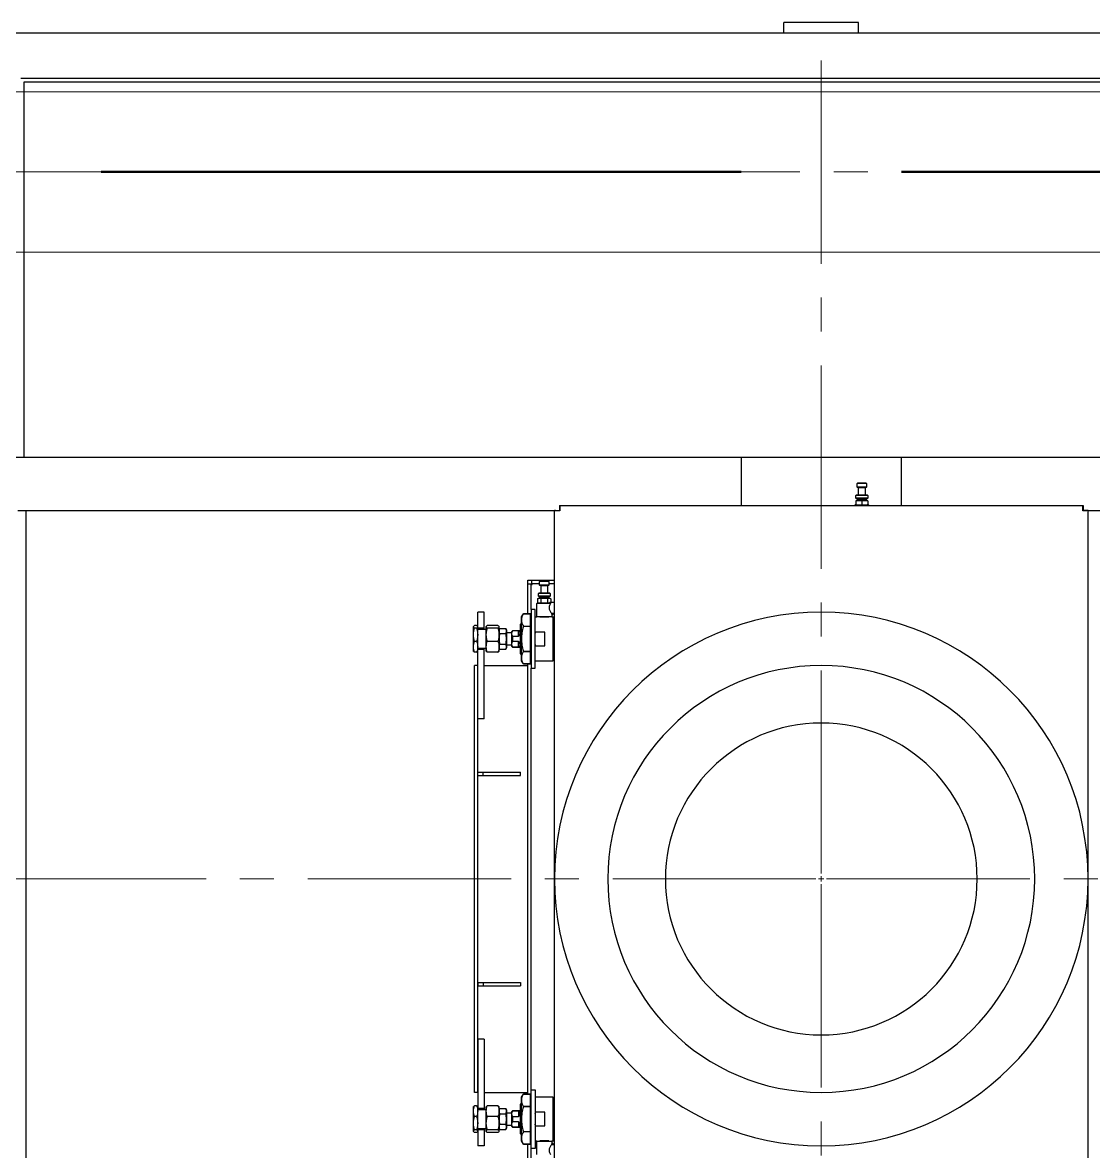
# Model space of a CAD drawing. Header units: millimetres. Extents: x 163705 to 1616509, y 81827 to 302547.
# Drawn here: x 895361 to 896364, y 146404 to 147462 of the extents above; entities that cross this region are included whole.
import ezdxf

# ---------------------------------------------------------------- set-up
doc = ezdxf.new("R2010")
doc.units = ezdxf.units.MM
doc.header["$LTSCALE"] = 10
doc.linetypes.add('ACAD_ISO02W100', pattern=[15, 12, -3])
doc.linetypes.add('CENTER2', pattern=[28.575, 19.05, -3.175, 3.175, -3.175])
for name, color, linetype, lineweight in [('1-中心线', 1, 'CENTER2', 0), ('1-设备轮廓', 2, 'Continuous', 18), ('1-钢构', 6, 'Continuous', 0)]:
    doc.layers.add(name, color=color, linetype=linetype, lineweight=lineweight)
doc.layers.add('1-隐线', color=8, linetype='Continuous')

# ---------------------------------------------------------------- blocks, each defined once
blk = doc.blocks.new('*U216')
for p, q in [((0, 0), (0, 5850)), ((150, 0), (150, 5850))]:
    blk.add_line(p, q)
at = {"layer": '1-中心线'}
blk.add_line((75, 0), (75, 5850), dxfattribs=at)
blk = doc.blocks.new('SW_CENTERMARKSYMBOL_0')
at = {"lineweight": 18}
for p, q in [((0, 5), (0, 774.5)), ((-5, 0), (-774.5, 0)), ((0, 0), (-2.5, 0)), ((0, 0), (0, 2.5)), ((0, 0), (0, -2.5)), ((0, 0), (2.5, 0)), ((5, 0), (774.5, 0)), ((0, -5), (0, -774.5))]:
    blk.add_line(p, q, dxfattribs=at)
blk = doc.blocks.new('G$C8841F3B5')
for p, q in [((1894.9, 1609), (1964.9, 1609)), ((1894.9, 1599), (1894.9, 1609)), ((1964.9, 1599), (1964.9, 1609)), ((1544.9, 1599), (2763.9, 1599)), ((1179.9, 1556.5), (2679.9, 1556.5)), ((2676.9, 1553.5), (1182.9, 1553.5)), ((2676.9, 1201.5), (2676.9, 1553.5)), ((1108.9, 1201.5), (1854.9, 1201.5)), ((1854.9, 1201.5), (2004.9, 1201.5)), ((1854.9, 1201.5), (1854.9, 1156.5)), ((2004.9, 1201.5), (2004.9, 1156.5)), ((2004.9, 1201.5), (2750.9, 1201.5)), ((1887.8, 1177.5), (1887.5, 1177.2)), ((1887.5, 1177.2), (1887.5, 1173.6)), ((1887.5, 1177.2), (1896.3, 1177.2)), ((1887.8, 1177.5), (1896, 1177.5)), ((1896.3, 1177.2), (1896, 1177.5)), ((1896.3, 1173.6), (1896.3, 1177.2)), ((1886.7, 1166.2), (1886.4, 1165.9)), ((1886.4, 1165.9), (1886.4, 1163.4)), ((1886.4, 1165.9), (1897.4, 1165.9)), ((1886.7, 1166.2), (1897.1, 1166.2)), ((1887.5, 1173.6), (1887.8, 1173.3)), ((1887.5, 1173.6), (1896.3, 1173.6)), ((1887.8, 1173.3), (1896, 1173.3)), ((1889.2, 1173.3), (1888.9, 1173)), ((1888.9, 1173), (1888.9, 1166.2)), ((1888.9, 1173), (1894.9, 1173)), ((1894.9, 1173), (1894.6, 1173.3)), ((1894.9, 1166.2), (1894.9, 1173)), ((1896, 1173.3), (1896.3, 1173.6)), ((1897.4, 1165.9), (1897.1, 1166.2)), ((1897.4, 1163.4), (1897.4, 1165.9)), ((2175.2, 1156.5), (1684.6, 1156.5)), ((1684.6, 1156.5), (1684.6, 1152.5)), ((1885.4, 1156.9), (1885, 1156.5)), ((1885.4, 1156.9), (1898.4, 1156.9)), ((1886.4, 1163.4), (1886.7, 1163)), ((1886.4, 1163.4), (1897.4, 1163.4)), ((1886.4, 1160.7), (1889.1, 1161)), ((1886.4, 1161), (1886.4, 1160.7)), ((1886.4, 1161), (1889.1, 1161)), ((1886.4, 1160.7), (1886.4, 1156.9)), ((1886.7, 1163), (1897.1, 1163)), ((1887.8, 1162.5), (1887.5, 1162.2)), ((1887.5, 1162.2), (1887.5, 1161)), ((1887.5, 1162.2), (1896.3, 1162.2)), ((1887.8, 1162.5), (1896, 1162.5)), ((1888.9, 1163), (1888.9, 1162.5)), ((1889.1, 1161), (1891.9, 1160.7)), ((1889.1, 1161), (1894.6, 1161)), ((1891.9, 1160.7), (1894.6, 1161)), ((1891.9, 1160.7), (1891.9, 1156.9)), ((1894.6, 1161), (1897.4, 1160.7)), ((1894.6, 1161), (1897.4, 1161)), ((1894.9, 1162.5), (1894.9, 1163)), ((1896.3, 1162.2), (1896, 1162.5)), ((1896.3, 1161), (1896.3, 1162.2)), ((1897.1, 1163), (1897.4, 1163.4)), ((1897.4, 1160.7), (1897.4, 1161)), ((1897.4, 1160.7), (1897.4, 1156.9)), ((1897.4, 1157.6), (1898, 1156.9)), ((1898.7, 1156.5), (1898.4, 1156.9)), ((2175.2, 1156.5), (2175.2, 1152.5)), ((1184.9, 1151.5), (1679.9, 1151.5)), ((1679.9, 1151.8), (1683.9, 1151.8)), ((1679.9, 461.2), (1679.9, 1151.8)), ((2179.9, 1151.8), (2175.9, 1151.8)), ((2179.9, 461.2), (2179.9, 1151.8)), ((2179.9, 1151.5), (2674.9, 1151.5)), ((2674.9, 461.5), (2674.9, 1151.5)), ((2674.9, 1151.5), (2682.9, 1151.5)), ((2201.2, 1086.5), (2179.9, 1086.5)), ((2185.1, 1083.5), (2179.9, 1083.5)), ((2185.4, 1085.7), (2185.1, 1085.4)), ((2185.1, 1085.4), (2185.1, 1081.8)), ((2185.1, 1085.4), (2193.9, 1085.4)), ((2185.1, 1081.8), (2185.4, 1081.5)), ((2185.1, 1081.8), (2193.9, 1081.8)), ((2185.4, 1085.7), (2193.6, 1085.7)), ((2185.4, 1081.5), (2193.6, 1081.5)), ((2186.8, 1081.5), (2186.5, 1081.2)), ((2186.5, 1081.2), (2186.5, 1074.4)), ((2186.5, 1081.2), (2192.5, 1081.2)), ((2192.5, 1081.2), (2192.2, 1081.5)), ((2192.5, 1074.4), (2192.5, 1081.2)), ((2193.9, 1085.4), (2193.6, 1085.7)), ((2193.6, 1081.5), (2193.9, 1081.8)), ((2193.9, 1081.8), (2193.9, 1085.4)), ((2201.2, 1083.5), (2193.9, 1083.5)), ((2201.2, 1083.5), (2201.2, 1086.5)), ((2204.9, 1086.5), (2201.2, 1086.5)), ((2201.9, 1059), (2201.9, 1082.8)), ((2201.9, 1082.8), (2204.9, 1082.8)), ((2204.9, 1082.8), (2204.9, 1086.5)), ((2204.9, 1055), (2204.9, 1082.8)), ((2184, 1069.3), (2183.2, 1068.9)), ((2183.2, 1068.9), (2184.8, 1069.3)), ((2183.2, 1068.9), (2183.2, 1066)), ((2184.3, 1074.4), (2184, 1074.1)), ((2184, 1074.1), (2184, 1071.6)), ((2184, 1074.1), (2195, 1074.1)), ((2184, 1071.6), (2184.3, 1071.3)), ((2184, 1071.6), (2195, 1071.6)), ((2184, 1069.3), (2184.8, 1069.3)), ((2184.3, 1074.4), (2194.7, 1074.4)), ((2184.3, 1071.3), (2194.7, 1071.3)), ((2184.8, 1069.3), (2186.4, 1068.9)), ((2184.8, 1069.3), (2189.5, 1069.3)), ((2185.4, 1070.8), (2185.1, 1070.5)), ((2185.1, 1070.5), (2185.1, 1069.3)), ((2185.1, 1070.5), (2193.9, 1070.5)), ((2185.4, 1070.8), (2193.6, 1070.8)), ((2186.4, 1068.9), (2189.5, 1069.3)), ((2186.4, 1068.9), (2186.4, 1065.1)), ((2186.5, 1071.3), (2186.5, 1070.8)), ((2189.5, 1069.3), (2192.7, 1068.9)), ((2189.5, 1069.3), (2194.3, 1069.3)), ((2192.5, 1070.8), (2192.5, 1071.3)), ((2192.7, 1068.9), (2194.3, 1069.3)), ((2192.7, 1068.9), (2192.7, 1065.1)), ((2193.9, 1070.5), (2193.6, 1070.8)), ((2193.9, 1069.3), (2193.9, 1070.5)), ((2194.3, 1069.3), (2195.9, 1068.9)), ((2194.3, 1069.3), (2195, 1069.3)), ((2195, 1074.1), (2194.7, 1074.4)), ((2194.7, 1071.3), (2195, 1071.6)), ((2195, 1071.6), (2195, 1074.1)), ((2195.9, 1068.9), (2195, 1069.3)), ((2195.9, 1068.9), (2195.9, 1065.1)), ((2183.2, 1066), (2179.9, 1066)), ((2183.8, 1065.1), (2183.6, 1064.6)), ((2183.6, 1064.6), (2196.5, 1064.6)), ((2183.8, 1065.1), (2196, 1065.1)), ((2196.5, 1064.6), (2196, 1065.1)), ((2196.5, 1052.3), (2196.5, 1064.6)), ((2197.9, 1059), (2201.9, 1059)), ((2197.9, 1004), (2197.9, 1059)), ((2201.9, 1059), (2201.9, 1004)), ((2179.9, 1055.4), (2182.5, 1055.4)), ((2180, 1053.9), (2179.9, 1053.9)), ((2180.2, 1051.4), (2179.9, 1051.9)), ((2180, 1053.9), (2180.2, 1053.6)), ((2180.2, 1053.6), (2180.2, 1051.9)), ((2180.2, 1052.3), (2180.4, 1051.9)), ((2181.2, 1051.9), (2180.2, 1051.9)), ((2180.2, 1031.5), (2180.2, 1051.9)), ((2181.2, 1031.5), (2181.2, 1051.9)), ((2182.5, 1052.3), (2181.6, 1052.3)), ((2182.5, 1055.4), (2182.5, 1052.3)), ((2182.8, 1052.2), (2196.3, 1052.2)), ((2185.2, 1051.7), (2193.8, 1051.7)), ((2197.5, 1052.3), (2196.5, 1052.3)), ((2202.4, 1051.7), (2201.9, 1051.7)), ((2209.1, 1055), (2202.4, 1055)), ((2202.4, 1055), (2209.1, 1055)), ((2202.4, 1043.5), (2202.4, 1055)), ((2202.4, 1055), (2202.4, 1055)), ((2210.9, 1052), (2209.1, 1055)), ((2209.1, 1055), (2209.1, 1055)), ((2210.9, 1049.3), (2210.9, 1052)), ((2210.9, 1031.5), (2210.9, 1049.3)), ((2245.9, 1056.5), (2251.9, 1056.5)), ((2245.9, 1051.5), (2245.9, 1056.5)), ((2245.9, 1041.5), (2245.9, 1051.5)), ((2251.9, 1051.5), (2251.9, 1056.5)), ((2251.9, 1041.5), (2251.9, 1051.5)), ((2189, 1037.9), (2197.5, 1037.9)), ((2189, 1025.1), (2189, 1037.9)), ((2202.4, 1043), (2202.4, 1043.5)), ((2209.1, 1043.5), (2202.4, 1043.5)), ((2202.4, 1020), (2202.4, 1043)), ((2202.4, 1043), (2209.1, 1043)), ((2209.1, 1043), (2209.1, 1043.5)), ((2211.9, 1045.3), (2210.9, 1046.3)), ((2211.9, 1031.5), (2211.9, 1045.3)), ((2218.9, 1039.5), (2211.9, 1039.5)), ((2218.9, 1039.2), (2213.5, 1039.2)), ((2213.5, 1033.7), (2213.5, 1039.2)), ((2219.9, 1038.5), (2218.9, 1039.5)), ((2218.9, 1039.2), (2218.9, 1039.5)), ((2219.9, 1036.4), (2219.9, 1038.5)), ((2224.9, 1037.5), (2219.9, 1037.5)), ((2225.6, 1041.3), (2224.9, 1040)), ((2224.9, 1040), (2224.9, 1038.9)), ((2224.9, 1038.9), (2224.9, 1031.5)), ((2231.1, 1041.3), (2225.6, 1041.3)), ((2231.9, 1040), (2231.1, 1041.3)), ((2232, 1043.2), (2231.9, 1043)), ((2231.9, 1042.8), (2231.9, 1043)), ((2231.9, 1035.3), (2231.9, 1042.8)), ((2232.9, 1044), (2242.9, 1044)), ((2232.9, 1041.6), (2242.9, 1041.6)), ((2243.9, 1043), (2243.7, 1043.2)), ((2243.9, 1042.8), (2243.9, 1043)), ((2243.9, 1035.3), (2243.9, 1042.8)), ((2251.9, 1040.5), (2243.9, 1040.5)), ((2245.9, 1041.5), (2251.9, 1041.5)), ((2245.9, 1040.5), (2245.9, 1041.5)), ((2252, 1043.2), (2251.9, 1043)), ((2251.9, 1035.3), (2251.9, 1041.5)), ((2252.9, 1044), (2254.9, 1044)), ((2252.9, 1041.6), (2254.9, 1041.6)), ((2255.9, 1043), (2255.7, 1043.2)), ((2255.9, 1042.8), (2255.9, 1043)), ((2255.9, 1035.3), (2255.9, 1042.8)), ((2180.2, 1011.1), (2180.2, 1031.5)), ((2181.2, 1011.1), (2181.2, 1031.5)), ((2210.9, 1013.7), (2210.9, 1031.5)), ((2211.9, 1017.7), (2211.9, 1031.5)), ((2213.5, 1033.7), (2218.9, 1033.7)), ((2218.9, 1029.3), (2213.5, 1029.3)), ((2213.5, 1023.8), (2213.5, 1029.3)), ((2218.9, 1029.3), (2218.9, 1033.7)), ((2219.9, 1026.6), (2219.9, 1036.4)), ((2219.9, 1024.5), (2219.9, 1026.6)), ((2224.9, 1031.5), (2224.9, 1024.1)), ((2231.1, 1036.4), (2225.6, 1036.4)), ((2231.1, 1026.6), (2225.6, 1026.6)), ((2231.9, 1024), (2231.9, 1035.3)), ((2232.9, 1029.1), (2242.9, 1029.1)), ((2243.9, 1024), (2243.9, 1035.3)), ((2251.9, 1024), (2251.9, 1035.3)), ((2252.9, 1029.1), (2254.9, 1029.1)), ((2255.9, 1024), (2255.9, 1035.3)), ((2197.5, 1025.1), (2189, 1025.1)), ((2209.1, 1020), (2202.4, 1020)), ((2202.4, 1019.5), (2202.4, 1020)), ((2202.4, 1019.5), (2209.1, 1019.5)), ((2202.4, 1008), (2202.4, 1019.5)), ((2209.1, 1019.5), (2209.1, 1020)), ((2210.9, 1016.7), (2211.9, 1017.7)), ((2211.9, 1023.5), (2218.9, 1023.5)), ((2213.5, 1023.8), (2218.9, 1023.8)), ((2218.9, 1023.5), (2219.9, 1024.5)), ((2218.9, 1023.5), (2218.9, 1023.8)), ((2219.9, 1025.5), (2224.9, 1025.5)), ((2224.9, 1024.1), (2224.9, 1023)), ((2224.9, 1023), (2225.6, 1021.7)), ((2231.1, 1021.7), (2225.6, 1021.7)), ((2231.1, 1021.7), (2231.9, 1023)), ((2231.9, 1020), (2231.9, 1024)), ((2231.9, 1020), (2232, 1019.8)), ((2232.9, 1019), (2242.9, 1019)), ((2243.7, 1019.8), (2243.9, 1020)), ((2243.9, 1020), (2243.9, 1024)), ((2243.9, 1022.5), (2251.9, 1022.5)), ((2245.9, 1021.5), (2245.9, 1022.5)), ((2245.9, 1021.5), (2251.9, 1021.5)), ((2245.9, 956.5), (2245.9, 1021.5)), ((2251.9, 1021.5), (2251.9, 1024)), ((2251.9, 956.5), (2251.9, 1021.5)), ((2251.9, 1020), (2252, 1019.8)), ((2252.9, 1019), (2254.9, 1019)), ((2255.7, 1019.8), (2255.9, 1020)), ((2255.9, 1020), (2255.9, 1024)), ((2179.9, 1011.1), (2180.2, 1011.6)), ((2180.2, 1011.1), (2181.2, 1011.1)), ((2181.6, 1010.7), (2197.5, 1010.7)), ((2201.9, 1011.3), (2202.4, 1011.3)), ((2202.4, 1008), (2209.1, 1008)), ((2209.1, 1008), (2202.4, 1008)), ((2202.4, 1008), (2202.4, 1008)), ((2204.9, 605), (2204.9, 1008)), ((2245.9, 1006.5), (2204.9, 1006.5)), ((2209.1, 1008), (2210.9, 1011)), ((2209.1, 1008), (2209.1, 1008)), ((2210.9, 1011), (2210.9, 1013.7)), ((2251.9, 1006.5), (2254.9, 1006.5)), ((2251.9, 606.5), (2251.9, 1006.5)), ((2254.9, 606.5), (2254.9, 1006.5)), ((2201.9, 1004), (2197.9, 1004)), ((2201.9, 609), (2201.9, 1004)), ((2245.9, 956.5), (2251.9, 956.5)), ((2211.9, 903.5), (2211.9, 906.5)), ((2246.9, 906.5), (2211.9, 906.5)), ((2246.9, 903.5), (2211.9, 903.5)), ((2246.9, 903.5), (2246.9, 906.5)), ((2251.9, 906.5), (2246.9, 906.5)), ((2251.9, 903.5), (2246.9, 903.5)), ((2251.9, 903.5), (2251.9, 906.5)), ((2211.9, 709.5), (2211.9, 706.5)), ((2246.9, 709.5), (2211.9, 709.5)), ((2246.9, 709.5), (2246.9, 706.5)), ((2251.9, 709.5), (2246.9, 709.5)), ((2251.9, 709.5), (2251.9, 706.5)), ((2246.9, 706.5), (2211.9, 706.5)), ((2251.9, 706.5), (2246.9, 706.5)), ((2245.9, 656.5), (2245.9, 591.5)), ((2245.9, 656.5), (2251.9, 656.5)), ((2251.9, 656.5), (2251.9, 591.5)), ((2197.9, 609), (2197.9, 554)), ((2201.9, 609), (2197.9, 609)), ((2201.9, 554), (2201.9, 609)), ((2209.1, 605), (2202.4, 605)), ((2202.4, 605), (2209.1, 605)), ((2202.4, 593.5), (2202.4, 605)), ((2202.4, 605), (2202.4, 605)), ((2245.9, 606.5), (2204.9, 606.5)), ((2210.9, 602), (2209.1, 605)), ((2209.1, 605), (2209.1, 605)), ((2251.9, 606.5), (2254.9, 606.5)), ((2180.2, 601.4), (2179.9, 601.9)), ((2181.2, 601.9), (2180.2, 601.9)), ((2180.2, 567), (2180.2, 601.9)), ((2181.2, 561.1), (2181.2, 601.9)), ((2197.5, 602.3), (2181.6, 602.3)), ((2202.4, 601.7), (2201.9, 601.7)), ((2209.1, 593.5), (2202.4, 593.5)), ((2202.4, 593), (2202.4, 593.5)), ((2202.4, 570), (2202.4, 593)), ((2202.4, 593), (2209.1, 593)), ((2209.1, 593), (2209.1, 593.5)), ((2210.9, 599.3), (2210.9, 602)), ((2210.9, 581.5), (2210.9, 599.3)), ((2211.9, 595.3), (2210.9, 596.3)), ((2211.9, 567.7), (2211.9, 595.3)), ((2232, 593.2), (2231.9, 593)), ((2231.9, 589), (2231.9, 593)), ((2232.9, 594), (2242.9, 594)), ((2243.9, 593), (2243.7, 593.2)), ((2243.9, 589), (2243.9, 593)), ((2252, 593.2), (2251.9, 593)), ((2252.9, 594), (2254.9, 594)), ((2255.9, 593), (2255.7, 593.2)), ((2255.9, 589), (2255.9, 593)), ((2189, 587.9), (2197.5, 587.9)), ((2189, 575.1), (2189, 587.9)), ((2218.9, 589.5), (2211.9, 589.5)), ((2218.9, 589.2), (2213.5, 589.2)), ((2213.5, 589.2), (2213.5, 583.7)), ((2213.5, 583.7), (2218.9, 583.7)), ((2219.9, 588.5), (2218.9, 589.5)), ((2218.9, 589.2), (2218.9, 589.5)), ((2218.9, 579.3), (2218.9, 583.7)), ((2219.9, 586.4), (2219.9, 588.5)), ((2224.9, 587.5), (2219.9, 587.5)), ((2219.9, 576.6), (2219.9, 586.4)), ((2225.6, 591.3), (2224.9, 590)), ((2224.9, 590), (2224.9, 588.9)), ((2224.9, 588.9), (2224.9, 581.5)), ((2231.1, 591.3), (2225.6, 591.3)), ((2231.1, 586.4), (2225.6, 586.4)), ((2231.9, 590), (2231.1, 591.3)), ((2231.9, 577.7), (2231.9, 589)), ((2232.9, 583.9), (2242.9, 583.9)), ((2251.9, 590.5), (2243.9, 590.5)), ((2243.9, 577.7), (2243.9, 589)), ((2245.9, 591.5), (2251.9, 591.5)), ((2245.9, 591.5), (2245.9, 590.5)), ((2251.9, 589), (2251.9, 591.5)), ((2251.9, 577.7), (2251.9, 589)), ((2252.9, 583.9), (2254.9, 583.9)), ((2255.9, 577.7), (2255.9, 589)), ((2197.5, 575.1), (2189, 575.1)), ((2210.9, 563.7), (2210.9, 581.5)), ((2211.9, 573.5), (2218.9, 573.5)), ((2218.9, 579.3), (2213.5, 579.3)), ((2213.5, 579.3), (2213.5, 573.8)), ((2213.5, 573.8), (2218.9, 573.8)), ((2218.9, 573.5), (2219.9, 574.5)), ((2218.9, 573.5), (2218.9, 573.8)), ((2219.9, 574.5), (2219.9, 576.6)), ((2219.9, 575.5), (2224.9, 575.5)), ((2224.9, 581.5), (2224.9, 574.1)), ((2224.9, 574.1), (2224.9, 573)), ((2224.9, 573), (2225.6, 571.7)), ((2231.1, 576.6), (2225.6, 576.6)), ((2231.1, 571.7), (2225.6, 571.7)), ((2231.1, 571.7), (2231.9, 573)), ((2231.9, 570.2), (2231.9, 577.7)), ((2232.9, 571.4), (2242.9, 571.4)), ((2243.9, 570.2), (2243.9, 577.7)), ((2243.9, 572.5), (2251.9, 572.5)), ((2245.9, 572.5), (2245.9, 571.5)), ((2245.9, 571.5), (2245.9, 561.5)), ((2245.9, 571.5), (2251.9, 571.5)), ((2251.9, 571.5), (2251.9, 577.7)), ((2251.9, 571.5), (2251.9, 561.5)), ((2252.9, 571.4), (2254.9, 571.4)), ((2255.9, 570.2), (2255.9, 577.7)), ((2180, 567.3), (2179.9, 567.3)), ((2180, 567.3), (2180.2, 567)), ((2180.2, 563.3), (2180, 563.3)), ((2180.2, 563.3), (2180.2, 567)), ((2180.2, 563.3), (2180.2, 559.4)), ((2180.2, 561.1), (2181.2, 561.1)), ((2180.4, 561.1), (2180.2, 560.7)), ((2181.6, 560.7), (2182.5, 560.7)), ((2182.5, 560.7), (2182.5, 557.6)), ((2189.5, 560.8), (2182.8, 560.8)), ((2189.5, 561.3), (2185.2, 561.3)), ((2193.8, 561.3), (2189.5, 561.3)), ((2196.3, 560.8), (2189.5, 560.8)), ((2196.5, 548.4), (2196.5, 560.7)), ((2196.5, 560.7), (2197.5, 560.7)), ((2201.9, 561.3), (2202.4, 561.3)), ((2209.1, 570), (2202.4, 570)), ((2202.4, 569.5), (2202.4, 570)), ((2202.4, 569.5), (2209.1, 569.5)), ((2202.4, 558), (2202.4, 569.5)), ((2209.1, 569.5), (2209.1, 570)), ((2209.1, 558), (2210.9, 561)), ((2210.9, 566.7), (2211.9, 567.7)), ((2210.9, 561), (2210.9, 563.7)), ((2231.9, 570), (2231.9, 570.2)), ((2231.9, 570), (2232, 569.8)), ((2232.9, 569), (2242.9, 569)), ((2243.7, 569.8), (2243.9, 570)), ((2243.9, 570), (2243.9, 570.2)), ((2245.9, 561.5), (2245.9, 556.5)), ((2251.9, 570), (2252, 569.8)), ((2251.9, 561.5), (2251.9, 556.5)), ((2252.9, 569), (2254.9, 569)), ((2255.7, 569.8), (2255.9, 570)), ((2255.9, 570), (2255.9, 570.2)), ((2179.9, 559.1), (2180, 559.1)), ((2182.5, 557.6), (2179.9, 557.6)), ((2180, 559.1), (2180.2, 559.4)), ((2197.9, 554), (2201.9, 554)), ((2201.9, 530.2), (2201.9, 554)), ((2202.4, 558), (2209.1, 558)), ((2209.1, 558), (2202.4, 558)), ((2202.4, 558), (2202.4, 558)), ((2204.9, 530.2), (2204.9, 558)), ((2209.1, 558), (2209.1, 558)), ((2245.9, 556.5), (2251.9, 556.5))]:
    blk.add_line(p, q)
at = {"flags": 128}
for points in [[(1885.8, 1156.9), (1885.9, 1157), (1886.4, 1157.6)], [(2180.8, 1051.9), (2180.5, 1052.2), (2180.2, 1052.5)], [(2182.5, 1054.8), (2182.4, 1055), (2182.2, 1055.4)], [(2180.2, 560.5), (2180.5, 560.8), (2180.8, 561.1)], [(2182.2, 557.6), (2182.3, 557.9), (2182.5, 558.2)]]:
    blk.add_lwpolyline(points, dxfattribs=at)
for radius in [250, 200, 146.1]:
    blk.add_circle((1929.9, 806.5), radius)
for centre, radius, start, end in [((2184.9, 1056.5), 4, 195.6791, 234.0202), ((2181.6, 1051.9), 0.4, 90, 180), ((2197.5, 1051.9), 0.4, 0, 90), ((2181.6, 1011.1), 0.4, 180, 270), ((2197.5, 1011.1), 0.4, 270, 0), ((2181.6, 601.9), 0.4, 90, 180), ((2197.5, 601.9), 0.4, 0, 90), ((2181.6, 561.1), 0.4, 180, 270), ((2197.5, 561.1), 0.4, 270, 0), ((2184.9, 556.5), 4, 125.9798, 164.3209)]:
    blk.add_arc(centre, radius, start, end)
for centre, major_axis, ratio, start_param, end_param in [((2183.2, 1060.7), (0, 5.3), 0.57735, 5.67512, 6.283185), ((2220.5, 1031.5), (7.39, -7.39), 0.414214, 3.028931, 4.039652), ((2220.5, 1031.5), (7.39, 7.39), 0.414214, 2.243533, 3.254254), ((2220.5, 581.5), (7.39, -7.39), 0.414214, 3.028931, 4.039652), ((2220.5, 581.5), (7.39, 7.39), 0.414214, 2.243533, 3.254254)]:
    blk.add_ellipse(centre, major_axis=major_axis, ratio=ratio, start_param=start_param, end_param=end_param)
for points in [[(1684.9, 1151.5), (1684.9, 1152.2), (1684.8, 1153.5), (1684.7, 1155.1), (1684.7, 1156.3), (1684.6, 1156.4), (1684.6, 1156.5)], [(2175.2, 1156.5), (2175.1, 1156.4), (2175.1, 1156.3), (2175, 1155.1), (2175, 1153.5), (2174.9, 1152.2), (2174.9, 1151.5)], [(1679.9, 1151.8), (1680, 1151.8), (1680.1, 1151.7), (1681.3, 1151.6), (1682.9, 1151.6), (1684.2, 1151.5), (1684.9, 1151.5)], [(1683.9, 1151.8), (1683.9, 1151.8), (1683.9, 1151.7), (1684.2, 1151.6), (1684.5, 1151.6), (1684.7, 1151.5), (1684.9, 1151.5)], [(1684.9, 1151.5), (1684.9, 1151.6), (1684.8, 1151.9), (1684.7, 1152.2), (1684.7, 1152.5), (1684.6, 1152.5), (1684.6, 1152.5)], [(2175.2, 1152.5), (2175.1, 1152.5), (2175.1, 1152.5), (2175, 1152.2), (2175, 1151.9), (2174.9, 1151.6), (2174.9, 1151.5)], [(2174.9, 1151.5), (2175.5, 1151.5), (2176.8, 1151.6), (2178.5, 1151.6), (2179.7, 1151.7), (2179.8, 1151.8), (2179.9, 1151.8)], [(2174.9, 1151.5), (2175, 1151.5), (2175.3, 1151.6), (2175.6, 1151.6), (2175.8, 1151.7), (2175.9, 1151.8), (2175.9, 1151.8)], [(2200.9, 1082.5), (2200.9, 1082.6), (2201, 1082.9), (2201, 1083.2), (2201.1, 1083.5), (2201.1, 1083.5), (2201.2, 1083.5)], [(2201.9, 1082.8), (2201.9, 1082.8), (2201.8, 1082.7), (2201.6, 1082.6), (2201.3, 1082.6), (2201, 1082.5), (2200.9, 1082.5)]]:
    blk.add_open_spline(points, degree=3)
for points, knots in [([(2183.6, 1064.6), (2183.8, 1064.2), (2184.2, 1063.4), (2184.8, 1062.2), (2185, 1061.1), (2185, 1060), (2184.6, 1058.7), (2183.9, 1057.4), (2183.2, 1056.3), (2182.7, 1055.6), (2182.5, 1055.3), (2182.5, 1055.4), (2182.5, 1055.4)], [0, 0, 0, 0, 0.12515, 0.250346, 0.313388, 0.376285, 0.500705, 0.625619, 0.750617, 0.87535, 0.999544, 1, 1, 1, 1]), ([(2209.1, 1055), (2209.6, 1054.1), (2210.6, 1052.2), (2210.8, 1050.2), (2210.9, 1049.3)], [0, 0, 0, 0, 0.5004991, 1, 1, 1, 1]), ([(2210.9, 1049.3), (2210.8, 1048.3), (2210.6, 1046.3), (2209.6, 1044.5), (2209.1, 1043.5)], [0, 0, 0, 0, 0.500268, 1, 1, 1, 1]), ([(2197.9, 1036.4), (2197.9, 1036.7), (2197.9, 1037.1), (2197.8, 1037.5), (2197.7, 1037.7), (2197.6, 1037.8), (2197.5, 1037.9), (2197.5, 1037.9), (2197.5, 1037.9)], [0, 0, 0, 0, 0.4997352, 0.7495627, 0.8745629, 0.9452314, 0.9736353, 1, 1, 1, 1]), ([(2209.1, 1043), (2209.6, 1041.1), (2210.6, 1037.3), (2210.8, 1033.5), (2210.9, 1031.5)], [0, 0, 0, 0, 0.498057, 1, 1, 1, 1]), ([(2219.9, 1036.4), (2219.8, 1036.9), (2219.7, 1037.9), (2219.2, 1038.7), (2218.9, 1039.2)], [0, 0, 0, 0, 0.49757, 1, 1, 1, 1]), ([(2224.9, 1038.9), (2224.9, 1039.3), (2225, 1040.1), (2225.4, 1040.9), (2225.6, 1041.3)], [0, 0, 0, 0, 0.500251, 1, 1, 1, 1]), ([(2225.6, 1036.4), (2225.4, 1036.8), (2225, 1037.6), (2224.9, 1038.4), (2224.9, 1038.9)], [0, 0, 0, 0, 0.500383, 1, 1, 1, 1]), ([(2231.1, 1041.3), (2231.3, 1040.9), (2231.8, 1040.1), (2231.8, 1039.3), (2231.9, 1038.9)], [0, 0, 0, 0, 0.500383, 1, 1, 1, 1]), ([(2231.9, 1038.9), (2231.8, 1038.4), (2231.8, 1037.6), (2231.3, 1036.8), (2231.1, 1036.4)], [0, 0, 0, 0, 0.500251, 1, 1, 1, 1]), ([(2232.9, 1044), (2232.6, 1043.8), (2232, 1043.4), (2231.9, 1043), (2231.9, 1042.8)], [0, 0, 0, 0, 0.500374, 1, 1, 1, 1]), ([(2231.9, 1042.8), (2231.9, 1042.6), (2232, 1042.2), (2232.6, 1041.8), (2232.9, 1041.6)], [0, 0, 0, 0, 0.500116, 1, 1, 1, 1]), ([(2232.9, 1041.6), (2232.6, 1040.6), (2232, 1038.5), (2231.9, 1036.4), (2231.9, 1035.3)], [0, 0, 0, 0, 0.500374, 1, 1, 1, 1]), ([(2243.9, 1042.8), (2243.8, 1043), (2243.7, 1043.4), (2243.1, 1043.8), (2242.9, 1044)], [0, 0, 0, 0, 0.500116, 1, 1, 1, 1]), ([(2242.9, 1041.6), (2243.1, 1041.8), (2243.7, 1042.2), (2243.8, 1042.6), (2243.9, 1042.8)], [0, 0, 0, 0, 0.500374, 1, 1, 1, 1]), ([(2243.9, 1035.3), (2243.8, 1036.4), (2243.7, 1038.5), (2243.1, 1040.6), (2242.9, 1041.6)], [0, 0, 0, 0, 0.5001162, 1, 1, 1, 1]), ([(2252.9, 1044), (2252.6, 1043.8), (2252, 1043.4), (2251.9, 1043), (2251.9, 1042.8)], [0, 0, 0, 0, 0.5003739, 1, 1, 1, 1]), ([(2251.9, 1042.8), (2251.9, 1042.6), (2252, 1042.2), (2252.6, 1041.8), (2252.9, 1041.6)], [0, 0, 0, 0, 0.500116, 1, 1, 1, 1]), ([(2252.9, 1041.6), (2252.6, 1040.6), (2252, 1038.5), (2251.9, 1036.4), (2251.9, 1035.3)], [0, 0, 0, 0, 0.500374, 1, 1, 1, 1]), ([(2255.9, 1042.8), (2255.8, 1043), (2255.7, 1043.4), (2255.1, 1043.8), (2254.9, 1044)], [0, 0, 0, 0, 0.5001162, 1, 1, 1, 1]), ([(2254.9, 1041.6), (2255.1, 1041.8), (2255.7, 1042.2), (2255.8, 1042.6), (2255.9, 1042.8)], [0, 0, 0, 0, 0.500374, 1, 1, 1, 1]), ([(2255.9, 1035.3), (2255.8, 1036.4), (2255.7, 1038.5), (2255.1, 1040.6), (2254.9, 1041.6)], [0, 0, 0, 0, 0.500116, 1, 1, 1, 1]), ([(2197.5, 1025.1), (2197.5, 1025.1), (2197.5, 1025.1), (2197.6, 1025.2), (2197.7, 1025.3), (2197.8, 1025.5), (2197.9, 1025.9), (2197.9, 1026.3), (2197.9, 1026.6)], [0, 0, 0, 0, 0.026486, 0.055108, 0.126596, 0.252384, 0.502904, 1, 1, 1, 1]), ([(2210.9, 1031.5), (2210.8, 1029.6), (2210.6, 1025.7), (2209.6, 1021.9), (2209.1, 1020)], [0, 0, 0, 0, 0.498306, 1, 1, 1, 1]), ([(2218.9, 1033.7), (2219.2, 1034.1), (2219.7, 1035), (2219.8, 1036), (2219.9, 1036.4)], [0, 0, 0, 0, 0.499129, 1, 1, 1, 1]), ([(2219.9, 1026.6), (2219.8, 1027), (2219.7, 1028), (2219.2, 1028.9), (2218.9, 1029.3)], [0, 0, 0, 0, 0.49757, 1, 1, 1, 1]), ([(2218.9, 1023.8), (2219.2, 1024.2), (2219.7, 1025.1), (2219.8, 1026.1), (2219.9, 1026.6)], [0, 0, 0, 0, 0.499129, 1, 1, 1, 1]), ([(2224.9, 1031.5), (2224.9, 1032.3), (2225, 1034), (2225.4, 1035.6), (2225.6, 1036.4)], [0, 0, 0, 0, 0.4983226, 1, 1, 1, 1]), ([(2225.6, 1026.6), (2225.4, 1027.4), (2225, 1029), (2224.9, 1030.7), (2224.9, 1031.5)], [0, 0, 0, 0, 0.498023, 1, 1, 1, 1]), ([(2224.9, 1024.1), (2224.9, 1024.6), (2225, 1025.4), (2225.4, 1026.2), (2225.6, 1026.6)], [0, 0, 0, 0, 0.500251, 1, 1, 1, 1]), ([(2231.1, 1036.4), (2231.3, 1035.6), (2231.8, 1034), (2231.8, 1032.3), (2231.9, 1031.5)], [0, 0, 0, 0, 0.5016774, 1, 1, 1, 1]), ([(2231.9, 1031.5), (2231.8, 1030.7), (2231.8, 1029), (2231.3, 1027.4), (2231.1, 1026.6)], [0, 0, 0, 0, 0.501977, 1, 1, 1, 1]), ([(2231.1, 1026.6), (2231.3, 1026.2), (2231.8, 1025.4), (2231.8, 1024.6), (2231.9, 1024.1)], [0, 0, 0, 0, 0.500383, 1, 1, 1, 1]), ([(2231.9, 1035.3), (2231.9, 1034.3), (2232, 1032.1), (2232.6, 1030.1), (2232.9, 1029.1)], [0, 0, 0, 0, 0.500116, 1, 1, 1, 1]), ([(2232.9, 1029.1), (2232.6, 1028.2), (2232, 1026.6), (2231.9, 1024.9), (2231.9, 1024)], [0, 0, 0, 0, 0.499212, 1, 1, 1, 1]), ([(2242.9, 1029.1), (2243.1, 1030.1), (2243.7, 1032.1), (2243.8, 1034.3), (2243.9, 1035.3)], [0, 0, 0, 0, 0.500374, 1, 1, 1, 1]), ([(2243.9, 1024), (2243.8, 1024.9), (2243.7, 1026.6), (2243.1, 1028.2), (2242.9, 1029.1)], [0, 0, 0, 0, 0.50109, 1, 1, 1, 1]), ([(2251.9, 1035.3), (2251.9, 1034.3), (2252, 1032.1), (2252.6, 1030.1), (2252.9, 1029.1)], [0, 0, 0, 0, 0.500116, 1, 1, 1, 1]), ([(2252.9, 1029.1), (2252.6, 1028.2), (2252, 1026.6), (2251.9, 1024.9), (2251.9, 1024)], [0, 0, 0, 0, 0.4992122, 1, 1, 1, 1]), ([(2254.9, 1029.1), (2255.1, 1030.1), (2255.7, 1032.1), (2255.8, 1034.3), (2255.9, 1035.3)], [0, 0, 0, 0, 0.500374, 1, 1, 1, 1]), ([(2255.9, 1024), (2255.8, 1024.9), (2255.7, 1026.6), (2255.1, 1028.2), (2254.9, 1029.1)], [0, 0, 0, 0, 0.50109, 1, 1, 1, 1]), ([(2209.1, 1019.5), (2209.6, 1018.5), (2210.6, 1016.7), (2210.8, 1014.7), (2210.9, 1013.7)], [0, 0, 0, 0, 0.500499, 1, 1, 1, 1]), ([(2225.6, 1021.7), (2225.4, 1022.1), (2225, 1022.9), (2224.9, 1023.7), (2224.9, 1024.1)], [0, 0, 0, 0, 0.500383, 1, 1, 1, 1]), ([(2231.8, 1023.5), (2231.7, 1023.3), (2231.7, 1022.7), (2231.3, 1022.1), (2231.1, 1021.7)], [0, 0, 0, 0, 0.312091, 1, 1, 1, 1]), ([(2231.9, 1024), (2231.9, 1023.2), (2232, 1021.5), (2232.6, 1019.8), (2232.9, 1019)], [0, 0, 0, 0, 0.5010895, 1, 1, 1, 1]), ([(2232.9, 1019), (2232.6, 1019.2), (2232.2, 1019.4), (2232.1, 1019.7), (2232.1, 1019.8)], [0, 0, 0, 0, 0.735582, 1, 1, 1, 1]), ([(2242.9, 1019), (2243.1, 1019.8), (2243.7, 1021.5), (2243.8, 1023.2), (2243.9, 1024)], [0, 0, 0, 0, 0.499212, 1, 1, 1, 1]), ([(2243.7, 1019.8), (2243.7, 1019.7), (2243.6, 1019.4), (2243.2, 1019.2), (2242.9, 1019)], [0, 0, 0, 0, 0.265135, 1, 1, 1, 1]), ([(2251.9, 1024), (2251.9, 1023.2), (2252, 1021.5), (2252.6, 1019.8), (2252.9, 1019)], [0, 0, 0, 0, 0.50109, 1, 1, 1, 1]), ([(2252.9, 1019), (2252.6, 1019.2), (2252.2, 1019.4), (2252.1, 1019.7), (2252.1, 1019.8)], [0, 0, 0, 0, 0.735582, 1, 1, 1, 1]), ([(2254.9, 1019), (2255.1, 1019.8), (2255.7, 1021.5), (2255.8, 1023.2), (2255.9, 1024)], [0, 0, 0, 0, 0.499212, 1, 1, 1, 1]), ([(2255.7, 1019.8), (2255.7, 1019.7), (2255.6, 1019.4), (2255.2, 1019.2), (2254.9, 1019)], [0, 0, 0, 0, 0.265135, 1, 1, 1, 1]), ([(2210.9, 1013.7), (2210.8, 1012.8), (2210.6, 1010.8), (2209.6, 1008.9), (2209.1, 1008)], [0, 0, 0, 0, 0.500268, 1, 1, 1, 1]), ([(2209.1, 605), (2209.6, 604.1), (2210.6, 602.2), (2210.8, 600.2), (2210.9, 599.3)], [0, 0, 0, 0, 0.500499, 1, 1, 1, 1]), ([(2210.9, 599.3), (2210.8, 598.3), (2210.6, 596.3), (2209.6, 594.5), (2209.1, 593.5)], [0, 0, 0, 0, 0.500268, 1, 1, 1, 1]), ([(2209.1, 593), (2209.6, 591.1), (2210.6, 587.3), (2210.8, 583.4), (2210.9, 581.5)], [0, 0, 0, 0, 0.501694, 1, 1, 1, 1]), ([(2232.9, 594), (2232.6, 593.2), (2232, 591.5), (2231.9, 589.8), (2231.9, 589)], [0, 0, 0, 0, 0.499212, 1, 1, 1, 1]), ([(2232.1, 593.2), (2232.1, 593.3), (2232.2, 593.6), (2232.6, 593.8), (2232.9, 594)], [0, 0, 0, 0, 0.265135, 1, 1, 1, 1]), ([(2243.9, 589), (2243.8, 589.8), (2243.7, 591.5), (2243.1, 593.2), (2242.9, 594)], [0, 0, 0, 0, 0.5010895, 1, 1, 1, 1]), ([(2242.9, 594), (2243.2, 593.8), (2243.6, 593.6), (2243.7, 593.3), (2243.7, 593.2)], [0, 0, 0, 0, 0.735582, 1, 1, 1, 1]), ([(2252.9, 594), (2252.6, 593.2), (2252, 591.5), (2251.9, 589.8), (2251.9, 589)], [0, 0, 0, 0, 0.499212, 1, 1, 1, 1]), ([(2252.1, 593.2), (2252.1, 593.3), (2252.2, 593.6), (2252.6, 593.8), (2252.9, 594)], [0, 0, 0, 0, 0.265135, 1, 1, 1, 1]), ([(2255.9, 589), (2255.8, 589.8), (2255.7, 591.5), (2255.1, 593.2), (2254.9, 594)], [0, 0, 0, 0, 0.50109, 1, 1, 1, 1]), ([(2254.9, 594), (2255.2, 593.8), (2255.6, 593.6), (2255.7, 593.3), (2255.7, 593.2)], [0, 0, 0, 0, 0.735582, 1, 1, 1, 1]), ([(2197.9, 586.4), (2197.9, 586.7), (2197.9, 587.1), (2197.8, 587.5), (2197.7, 587.7), (2197.6, 587.8), (2197.5, 587.9), (2197.5, 587.9), (2197.5, 587.9)], [0, 0, 0, 0, 0.499052, 0.749013, 0.87445, 0.945193, 0.97362, 1, 1, 1, 1]), ([(2219.9, 586.4), (2219.8, 586.9), (2219.7, 587.9), (2219.2, 588.7), (2218.9, 589.2)], [0, 0, 0, 0, 0.49757, 1, 1, 1, 1]), ([(2218.9, 583.7), (2219.2, 584.1), (2219.7, 585), (2219.8, 586), (2219.9, 586.4)], [0, 0, 0, 0, 0.499129, 1, 1, 1, 1]), ([(2224.9, 588.9), (2224.9, 589.3), (2225, 590.1), (2225.4, 590.9), (2225.6, 591.3)], [0, 0, 0, 0, 0.500251, 1, 1, 1, 1]), ([(2225.6, 586.4), (2225.4, 586.8), (2225, 587.6), (2224.9, 588.4), (2224.9, 588.9)], [0, 0, 0, 0, 0.500383, 1, 1, 1, 1]), ([(2224.9, 581.5), (2224.9, 582.3), (2225, 584), (2225.4, 585.6), (2225.6, 586.4)], [0, 0, 0, 0, 0.501977, 1, 1, 1, 1]), ([(2231.1, 591.3), (2231.3, 590.9), (2231.8, 590.1), (2231.8, 589.3), (2231.9, 588.9)], [0, 0, 0, 0, 0.500383, 1, 1, 1, 1]), ([(2231.9, 588.9), (2231.8, 588.4), (2231.8, 587.6), (2231.3, 586.8), (2231.1, 586.4)], [0, 0, 0, 0, 0.500251, 1, 1, 1, 1]), ([(2231.1, 586.4), (2231.3, 585.6), (2231.8, 584), (2231.8, 582.3), (2231.9, 581.5)], [0, 0, 0, 0, 0.498023, 1, 1, 1, 1]), ([(2231.9, 589), (2231.9, 588.1), (2232, 586.4), (2232.6, 584.8), (2232.9, 583.9)], [0, 0, 0, 0, 0.50109, 1, 1, 1, 1]), ([(2232.9, 583.9), (2232.6, 582.9), (2232, 580.9), (2231.9, 578.7), (2231.9, 577.7)], [0, 0, 0, 0, 0.500374, 1, 1, 1, 1]), ([(2242.9, 583.9), (2243.1, 584.8), (2243.7, 586.4), (2243.8, 588.1), (2243.9, 589)], [0, 0, 0, 0, 0.499212, 1, 1, 1, 1]), ([(2243.9, 577.7), (2243.8, 578.7), (2243.7, 580.9), (2243.1, 582.9), (2242.9, 583.9)], [0, 0, 0, 0, 0.500116, 1, 1, 1, 1]), ([(2251.9, 589), (2251.9, 588.1), (2252, 586.4), (2252.6, 584.8), (2252.9, 583.9)], [0, 0, 0, 0, 0.50109, 1, 1, 1, 1]), ([(2252.9, 583.9), (2252.6, 582.9), (2252, 580.9), (2251.9, 578.7), (2251.9, 577.7)], [0, 0, 0, 0, 0.500374, 1, 1, 1, 1]), ([(2254.9, 583.9), (2255.1, 584.8), (2255.7, 586.4), (2255.8, 588.1), (2255.9, 589)], [0, 0, 0, 0, 0.4992122, 1, 1, 1, 1]), ([(2255.9, 577.7), (2255.8, 578.7), (2255.7, 580.9), (2255.1, 582.9), (2254.9, 583.9)], [0, 0, 0, 0, 0.500116, 1, 1, 1, 1]), ([(2197.5, 575.1), (2197.5, 575.1), (2197.5, 575.1), (2197.6, 575.2), (2197.7, 575.3), (2197.8, 575.5), (2197.9, 575.9), (2197.9, 576.3), (2197.9, 576.6)], [0, 0, 0, 0, 0.0264506, 0.0550272, 0.1263711, 0.2517271, 0.5009204, 1, 1, 1, 1]), ([(2210.9, 581.5), (2210.8, 579.5), (2210.6, 575.7), (2209.6, 571.9), (2209.1, 570)], [0, 0, 0, 0, 0.501943, 1, 1, 1, 1]), ([(2219.9, 576.6), (2219.8, 577), (2219.7, 578), (2219.2, 578.9), (2218.9, 579.3)], [0, 0, 0, 0, 0.49757, 1, 1, 1, 1]), ([(2218.9, 573.8), (2219.2, 574.2), (2219.7, 575.1), (2219.8, 576.1), (2219.9, 576.6)], [0, 0, 0, 0, 0.499129, 1, 1, 1, 1]), ([(2225.6, 576.6), (2225.4, 577.4), (2225, 579), (2224.9, 580.7), (2224.9, 581.5)], [0, 0, 0, 0, 0.5016774, 1, 1, 1, 1]), ([(2224.9, 574.1), (2224.9, 574.6), (2225, 575.4), (2225.4, 576.2), (2225.6, 576.6)], [0, 0, 0, 0, 0.500251, 1, 1, 1, 1]), ([(2225.6, 571.7), (2225.4, 572.1), (2225, 572.9), (2224.9, 573.7), (2224.9, 574.1)], [0, 0, 0, 0, 0.500383, 1, 1, 1, 1]), ([(2231.9, 581.5), (2231.8, 580.7), (2231.8, 579), (2231.3, 577.4), (2231.1, 576.6)], [0, 0, 0, 0, 0.4983226, 1, 1, 1, 1]), ([(2231.1, 576.6), (2231.3, 576.2), (2231.8, 575.4), (2231.8, 574.6), (2231.9, 574.1)], [0, 0, 0, 0, 0.500383, 1, 1, 1, 1]), ([(2231.9, 574.1), (2231.8, 573.7), (2231.8, 572.9), (2231.3, 572.1), (2231.1, 571.7)], [0, 0, 0, 0, 0.500251, 1, 1, 1, 1]), ([(2231.9, 577.7), (2231.9, 576.6), (2232, 574.5), (2232.6, 572.4), (2232.9, 571.4)], [0, 0, 0, 0, 0.5001162, 1, 1, 1, 1]), ([(2232.9, 571.4), (2232.6, 571.2), (2232, 570.8), (2231.9, 570.4), (2231.9, 570.2)], [0, 0, 0, 0, 0.500374, 1, 1, 1, 1]), ([(2242.9, 571.4), (2243.1, 572.4), (2243.7, 574.5), (2243.8, 576.6), (2243.9, 577.7)], [0, 0, 0, 0, 0.500374, 1, 1, 1, 1]), ([(2243.9, 570.2), (2243.8, 570.4), (2243.7, 570.8), (2243.1, 571.2), (2242.9, 571.4)], [0, 0, 0, 0, 0.500116, 1, 1, 1, 1]), ([(2251.9, 577.7), (2251.9, 576.6), (2252, 574.5), (2252.6, 572.4), (2252.9, 571.4)], [0, 0, 0, 0, 0.500116, 1, 1, 1, 1]), ([(2252.9, 571.4), (2252.6, 571.2), (2252, 570.8), (2251.9, 570.4), (2251.9, 570.2)], [0, 0, 0, 0, 0.500374, 1, 1, 1, 1]), ([(2254.9, 571.4), (2255.1, 572.4), (2255.7, 574.5), (2255.8, 576.6), (2255.9, 577.7)], [0, 0, 0, 0, 0.500374, 1, 1, 1, 1]), ([(2255.9, 570.2), (2255.8, 570.4), (2255.7, 570.8), (2255.1, 571.2), (2254.9, 571.4)], [0, 0, 0, 0, 0.500116, 1, 1, 1, 1]), ([(2209.1, 569.5), (2209.6, 568.5), (2210.6, 566.7), (2210.8, 564.7), (2210.9, 563.7)], [0, 0, 0, 0, 0.500499, 1, 1, 1, 1]), ([(2210.9, 563.7), (2210.8, 562.8), (2210.6, 560.8), (2209.6, 558.9), (2209.1, 558)], [0, 0, 0, 0, 0.500268, 1, 1, 1, 1]), ([(2231.9, 570.2), (2231.9, 570), (2232, 569.6), (2232.6, 569.2), (2232.9, 569)], [0, 0, 0, 0, 0.500116, 1, 1, 1, 1]), ([(2242.9, 569), (2243.1, 569.2), (2243.7, 569.6), (2243.8, 570), (2243.9, 570.2)], [0, 0, 0, 0, 0.500374, 1, 1, 1, 1]), ([(2251.9, 570.2), (2251.9, 570), (2252, 569.6), (2252.6, 569.2), (2252.9, 569)], [0, 0, 0, 0, 0.5001162, 1, 1, 1, 1]), ([(2254.9, 569), (2255.1, 569.2), (2255.7, 569.6), (2255.8, 570), (2255.9, 570.2)], [0, 0, 0, 0, 0.500374, 1, 1, 1, 1]), ([(2182.5, 557.6), (2182.6, 557.5), (2182.6, 557.4), (2183.2, 556.7), (2183.9, 555.6), (2184.6, 554.3), (2185, 553), (2185, 551.9), (2184.8, 550.8), (2184.2, 549.6), (2183.8, 548.8), (2183.6, 548.4)], [0, 0, 0, 0, 0.124288, 0.24939, 0.374593, 0.499572, 0.624444, 0.687192, 0.749901, 0.874852, 1, 1, 1, 1])]:
    blk.add_open_spline(points, degree=3, knots=knots)
at = {"layer": '1-中心线', "lineweight": 0}
blk.add_blockref('SW_CENTERMARKSYMBOL_0', (1929.9, 806.5), dxfattribs=at)

msp = doc.modelspace()

# ---------------------------------------------------------------- linework, layer by layer
at = {"layer": '1-设备轮廓', "color": 5, "linetype": 'ACAD_ISO02W100', "lineweight": 50, "ltscale": 5}
msp.add_lwpolyline([(878184.06, 147322.132), (918109.06, 147322.132)], dxfattribs=at)

# ---------------------------------------------------------------- block references
at = {"layer": '1-钢构', "rotation": 270}
msp.add_blockref('*U216', (894184.06, 147397.132), dxfattribs=at)
at = {"layer": '1-隐线', "xscale": -1}
msp.add_blockref('G$C8841F3B5', (898038.94, 145853.132), dxfattribs=at)

doc.saveas('drawing.dxf')
